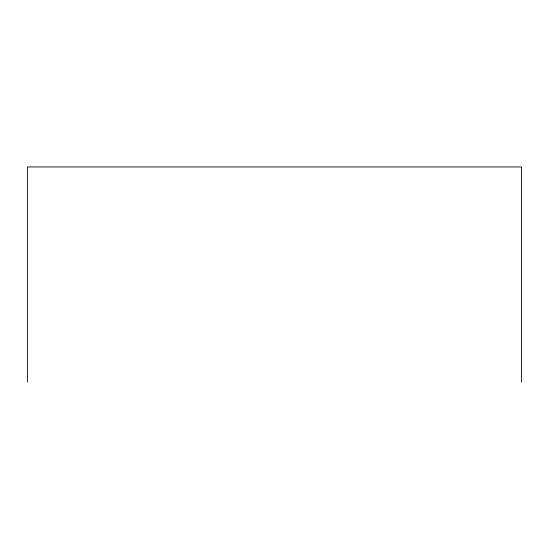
<?xml version="1.0" encoding="UTF-8"?>
<svg xmlns="http://www.w3.org/2000/svg" width="549" height="549" viewBox="0 0 549 549"><rect width="100%" height="100%" fill="white"/><g stroke="black" fill="none" stroke-linecap="round" stroke-linejoin="round"><path stroke-width="0.82" d="M521.55 382.042L521.55 166.958L27.45 166.958L27.45 382.042"/></g></svg>
